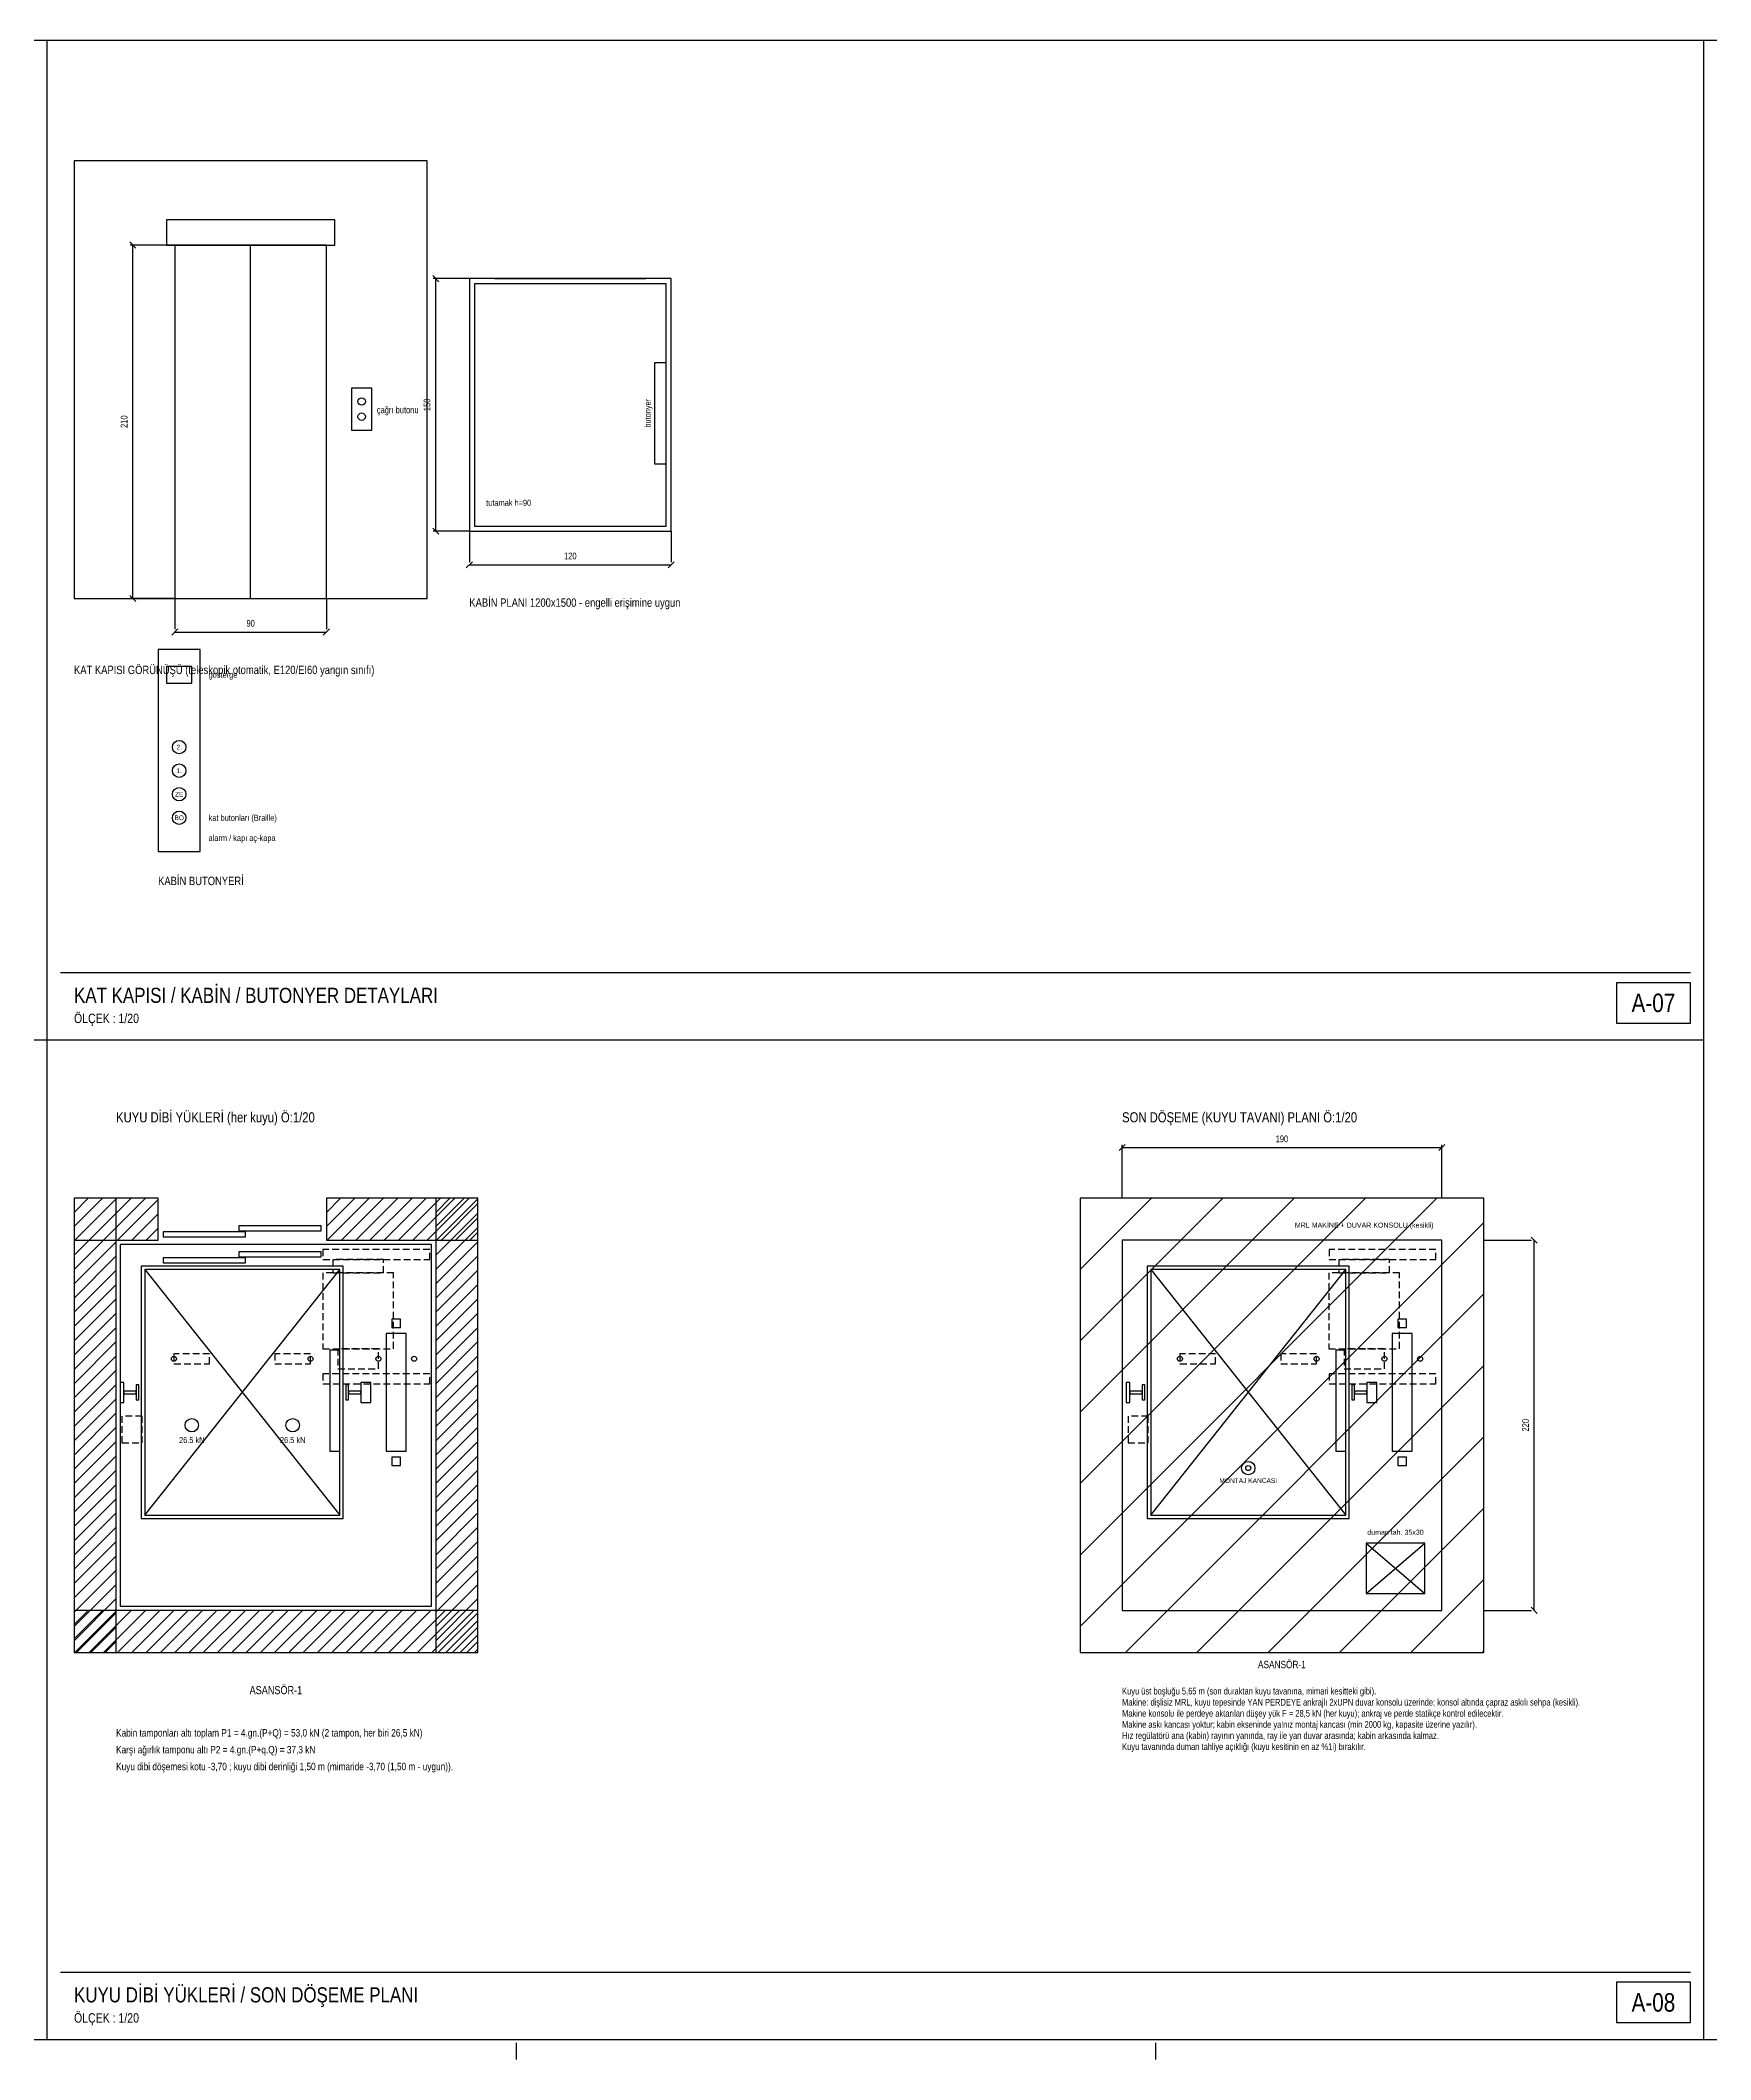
# Model space of a CAD drawing. Header units: centimetres. Extents: x 0 to 12847, y -30 to 2970.
# Drawn here: x 6042 to 8524, y -30 to 2970 of the extents above; entities that cross this region are included whole.
import ezdxf
from ezdxf.enums import TextEntityAlignment as Align

# ---------------------------------------------------------------- set-up
doc = ezdxf.new("R2010")
doc.units = ezdxf.units.CM
doc.linetypes.add('CENTER', pattern=[40, 25, -5, 5, -5])
doc.linetypes.add('DASHED', pattern=[15, 10, -5])
for name, color, linetype in [('SCOTT-ANTET', 4, 'CONTINUOUS'), ('SCOTT-BASLIK', 5, 'CONTINUOUS'), ('SCOTT-CERCEVE', 7, 'CONTINUOUS'), ('SCOTT-DUVAR', 7, 'CONTINUOUS'), ('SCOTT-EKSEN', 8, 'CENTER'), ('SCOTT-HALAT', 6, 'CONTINUOUS'), ('SCOTT-KA', 30, 'CONTINUOUS'), ('SCOTT-KABIN', 5, 'CONTINUOUS'), ('SCOTT-KAPI', 3, 'CONTINUOUS'), ('SCOTT-MOTOR', 6, 'CONTINUOUS'), ('SCOTT-MOTOR-GIZLI', 6, 'DASHED'), ('SCOTT-OLCU', 3, 'CONTINUOUS'), ('SCOTT-RAY', 1, 'CONTINUOUS'), ('SCOTT-SIVA', 8, 'CONTINUOUS'), ('SCOTT-TARAMA', 8, 'CONTINUOUS'), ('SCOTT-YAZI', 4, 'CONTINUOUS'), ('SCOTT-YUK', 1, 'CONTINUOUS')]:
    doc.layers.add(name, color=color, linetype=linetype)
doc.styles.get("Standard").update_dxf_attribs({"font": 'arial.ttf', "width": 0.8})

msp = doc.modelspace()

# ---------------------------------------------------------------- linework, layer by layer
at = {"layer": 'SCOTT-ANTET'}
for p, q in [((6072.3, 1585), (8494.4, 1585)), ((6072.3, 100), (8494.4, 100))]:
    msp.add_line(p, q, dxfattribs=at)
for points in [[(8384.4, 1510), (8494.4, 1510), (8494.4, 1570), (8384.4, 1570)], [(8384.4, 25), (8494.4, 25), (8494.4, 85), (8384.4, 85)]]:
    msp.add_lwpolyline(points, close=True, dxfattribs=at)
at = {"layer": 'SCOTT-CERCEVE'}
for p, q in [((6052.3, 0), (6052.3, 2970)), ((8514.4, 0), (8514.4, 2970)), ((4581.8, 1485), (6052.3, 1485)), ((6052.3, 1485), (8514.4, 1485))]:
    msp.add_line(p, q, dxfattribs=at)
for points in [[(0, 0), (12846.6, 0), (12846.6, 2970), (0, 2970)], [(100, 0), (12821.6, 0), (12821.6, 2970), (100, 2970)]]:
    msp.add_lwpolyline(points, close=True, dxfattribs=at)
at = {"layer": 'SCOTT-DUVAR'}
for points in [[(6092.3, 2141), (6617.3, 2141), (6617.3, 2791), (6092.3, 2791)], [(6092.3, 575), (6154.8, 575), (6154.8, 1250), (6092.3, 1250)], [(6092.3, 1187.5), (6217.3, 1187.5), (6217.3, 1250), (6092.3, 1250)], [(6467.3, 1187.5), (6692.3, 1187.5), (6692.3, 1250), (6467.3, 1250)], [(6629.8, 575), (6692.3, 575), (6692.3, 1250), (6629.8, 1250)], [(7587.3, 575), (8187.3, 575), (8187.3, 1250), (7587.3, 1250)], [(6092.3, 575), (6692.3, 575), (6692.3, 637.5), (6092.3, 637.5)]]:
    msp.add_lwpolyline(points, close=True, dxfattribs=at)
at = {"layer": 'SCOTT-EKSEN'}
for p, q in [((6750, -30), (6750, -5)), ((7700, -30), (7700, -5))]:
    msp.add_line(p, q, dxfattribs=at)
at = {"layer": 'SCOTT-HALAT'}
for centre in [(6240.8, 1011.2), (6443.8, 1011.2), (6544.6, 1011.2), (6597.6, 1011.2), (7735.8, 1011.2), (7938.8, 1011.2), (8039.6, 1011.2), (8092.6, 1011.2)]:
    msp.add_circle(centre, 3.75, dxfattribs=at)
at = {"layer": 'SCOTT-KA'}
for points in [[(6556.1, 873.8), (6586.1, 873.8), (6586.1, 1048.8), (6556.1, 1048.8)], [(8051.1, 873.8), (8081.1, 873.8), (8081.1, 1048.8), (8051.1, 1048.8)]]:
    msp.add_lwpolyline(points, close=True, dxfattribs=at)
at = {"layer": 'SCOTT-KABIN'}
for p, q in [((6687.3, 2466), (6687.3, 2466)), ((6197.3, 778.8), (6487.3, 1143.8)), ((6197.3, 1143.8), (6487.3, 778.8)), ((7692.3, 778.8), (7982.3, 1143.8)), ((7692.3, 1143.8), (7982.3, 778.8))]:
    msp.add_line(p, q, dxfattribs=at)
for points in [[(6679.8, 2241), (6979.8, 2241), (6979.8, 2616), (6679.8, 2616)], [(6687.3, 2248.5), (6972.3, 2248.5), (6972.3, 2608.5), (6687.3, 2608.5)], [(6954.8, 2341), (6972.3, 2341), (6972.3, 2491), (6954.8, 2491)], [(6217.3, 1765), (6279.8, 1765), (6279.8, 2065), (6217.3, 2065)], [(6229.8, 2015), (6267.3, 2015), (6267.3, 2040), (6229.8, 2040)], [(6192.3, 773.8), (6492.3, 773.8), (6492.3, 1148.8), (6192.3, 1148.8)], [(6197.3, 778.8), (6487.3, 778.8), (6487.3, 1143.8), (6197.3, 1143.8)], [(7687.3, 773.8), (7987.3, 773.8), (7987.3, 1148.8), (7687.3, 1148.8)], [(7692.3, 778.8), (7982.3, 778.8), (7982.3, 1143.8), (7692.3, 1143.8)], [(6472.3, 873.8), (6487.3, 873.8), (6487.3, 1023.8), (6472.3, 1023.8)], [(7967.3, 873.8), (7982.3, 873.8), (7982.3, 1023.8), (7967.3, 1023.8)]]:
    msp.add_lwpolyline(points, close=True, dxfattribs=at)
for centre in [(6248.6, 1920), (6248.6, 1885), (6248.6, 1850), (6248.6, 1815)]:
    msp.add_circle(centre, 10, dxfattribs=at)
at = {"layer": 'SCOTT-KAPI'}
for p, q in [((6354.8, 2141), (6354.8, 2666)), ((6717.3, 2616), (6942.3, 2616))]:
    msp.add_line(p, q, dxfattribs=at)
for points in [[(6229.8, 2666), (6479.8, 2666), (6479.8, 2703.5), (6229.8, 2703.5)], [(6242.3, 2141), (6467.3, 2141), (6467.3, 2666), (6242.3, 2666)], [(6504.8, 2391), (6534.8, 2391), (6534.8, 2453.5), (6504.8, 2453.5)], [(6224.8, 1192.5), (6347.3, 1192.5), (6347.3, 1200), (6224.8, 1200)], [(6337.3, 1201.2), (6459.8, 1201.2), (6459.8, 1208.8), (6337.3, 1208.8)], [(6337.3, 1162.5), (6459.8, 1162.5), (6459.8, 1170), (6337.3, 1170)], [(6224.8, 1153.8), (6347.3, 1153.8), (6347.3, 1161.2), (6224.8, 1161.2)]]:
    msp.add_lwpolyline(points, close=True, dxfattribs=at)
for centre in [(6519.8, 2433.5), (6519.8, 2411)]:
    msp.add_circle(centre, 5.5, dxfattribs=at)
at = {"layer": 'SCOTT-MOTOR'}
for p, q in [((8012.3, 662.5), (8099.8, 737.5)), ((8012.3, 737.5), (8099.8, 662.5))]:
    msp.add_line(p, q, dxfattribs=at)
msp.add_lwpolyline([(8012.3, 662.5), (8099.8, 662.5), (8099.8, 737.5), (8012.3, 737.5)], close=True, dxfattribs=at)
for radius in [10, 3.75]:
    msp.add_circle((7837.3, 848.8), radius, dxfattribs=at)
at = {"layer": 'SCOTT-MOTOR-GIZLI'}
for points in [[(6462.3, 1158.8), (6621.1, 1158.8), (6621.1, 1173.8), (6462.3, 1173.8)], [(7957.3, 1158.8), (8116.1, 1158.8), (8116.1, 1173.8), (7957.3, 1173.8)], [(6477.1, 1138.8), (6552.1, 1138.8), (6552.1, 1158.8), (6477.1, 1158.8)], [(7972.1, 1138.8), (8047.1, 1138.8), (8047.1, 1158.8), (7972.1, 1158.8)], [(6462.1, 1026.2), (6567.1, 1026.2), (6567.1, 1138.8), (6462.1, 1138.8)], [(7957.1, 1026.2), (8062.1, 1026.2), (8062.1, 1138.8), (7957.1, 1138.8)], [(6484.6, 996.2), (6544.6, 996.2), (6544.6, 1026.2), (6484.6, 1026.2)], [(7979.6, 996.2), (8039.6, 996.2), (8039.6, 1026.2), (7979.6, 1026.2)], [(6240.8, 1003.8), (6293.8, 1003.8), (6293.8, 1018.8), (6240.8, 1018.8)], [(6390.8, 1003.8), (6443.8, 1003.8), (6443.8, 1018.8), (6390.8, 1018.8)], [(7735.8, 1003.8), (7788.8, 1003.8), (7788.8, 1018.8), (7735.8, 1018.8)], [(7885.8, 1003.8), (7938.8, 1003.8), (7938.8, 1018.8), (7885.8, 1018.8)], [(6462.3, 973.8), (6621.1, 973.8), (6621.1, 988.8), (6462.3, 988.8)], [(7957.3, 973.8), (8116.1, 973.8), (8116.1, 988.8), (7957.3, 988.8)], [(6163.6, 886.2), (6193.6, 886.2), (6193.6, 926.2), (6163.6, 926.2)], [(7658.6, 886.2), (7688.6, 886.2), (7688.6, 926.2), (7658.6, 926.2)]]:
    msp.add_lwpolyline(points, close=True, dxfattribs=at)
at = {"layer": 'SCOTT-OLCU'}
for p, q in [((6184.3, 2661.5), (6175.3, 2670.5)), ((6242.3, 2666), (6175.8, 2666)), ((6179.8, 2141), (6179.8, 2666)), ((6634.3, 2611.5), (6625.3, 2620.5)), ((6679.8, 2616), (6625.8, 2616)), ((6629.8, 2241), (6629.8, 2616)), ((6634.3, 2236.5), (6625.3, 2245.5)), ((6679.8, 2241), (6625.8, 2241)), ((6679.8, 2241), (6679.8, 2195)), ((6979.8, 2241), (6979.8, 2195)), ((6675.3, 2186.5), (6684.3, 2195.5)), ((6679.8, 2191), (6979.8, 2191)), ((6975.3, 2186.5), (6984.3, 2195.5)), ((6184.3, 2136.5), (6175.3, 2145.5)), ((6242.3, 2141), (6175.8, 2141)), ((6242.3, 2141), (6242.3, 2095)), ((6467.3, 2141), (6467.3, 2095)), ((6237.8, 2086.5), (6246.8, 2095.5)), ((6242.3, 2091), (6467.3, 2091)), ((6462.8, 2086.5), (6471.8, 2095.5)), ((7645.3, 1320.5), (7654.3, 1329.5)), ((7649.8, 1250), (7649.8, 1329)), ((7649.8, 1325), (8124.8, 1325)), ((8120.3, 1320.5), (8129.3, 1329.5)), ((8124.8, 1250), (8124.8, 1329)), ((8187.3, 1187.5), (8258.3, 1187.5)), ((8266.8, 1183), (8257.8, 1192)), ((8262.3, 637.5), (8262.3, 1187.5)), ((8187.3, 637.5), (8258.3, 637.5)), ((8266.8, 633), (8257.8, 642))]:
    msp.add_line(p, q, dxfattribs=at)
at = {"layer": 'SCOTT-RAY'}
for points in [[(6564.8, 1057.5), (6577.3, 1057.5), (6577.3, 1070), (6564.8, 1070)], [(8059.8, 1057.5), (8072.3, 1057.5), (8072.3, 1070), (8059.8, 1070)], [(6161.1, 946.2), (6166.3, 946.2), (6166.3, 976.2), (6161.1, 976.2)], [(6166.3, 959.2), (6184.6, 959.2), (6184.6, 963.2), (6166.3, 963.2)], [(6184.6, 950.1), (6188.6, 950.1), (6188.6, 972.4), (6184.6, 972.4)], [(6496.1, 950.1), (6500.1, 950.1), (6500.1, 972.4), (6496.1, 972.4)], [(6500.1, 959.2), (6518.3, 959.2), (6518.3, 963.2), (6500.1, 963.2)], [(6518.3, 946.2), (6533.3, 946.2), (6533.3, 976.2), (6518.3, 976.2)], [(7656.1, 946.2), (7661.3, 946.2), (7661.3, 976.2), (7656.1, 976.2)], [(7661.3, 959.2), (7679.6, 959.2), (7679.6, 963.2), (7661.3, 963.2)], [(7679.6, 950.1), (7683.6, 950.1), (7683.6, 972.4), (7679.6, 972.4)], [(7991.1, 950.1), (7995.1, 950.1), (7995.1, 972.4), (7991.1, 972.4)], [(7995.1, 959.2), (8013.3, 959.2), (8013.3, 963.2), (7995.1, 963.2)], [(8013.3, 946.2), (8028.3, 946.2), (8028.3, 976.2), (8013.3, 976.2)], [(6564.8, 852.5), (6577.3, 852.5), (6577.3, 865), (6564.8, 865)], [(8059.8, 852.5), (8072.3, 852.5), (8072.3, 865), (8059.8, 865)]]:
    msp.add_lwpolyline(points, close=True, dxfattribs=at)
at = {"layer": 'SCOTT-SIVA'}
for points in [[(6161.1, 643.8), (6623.6, 643.8), (6623.6, 1181.2), (6161.1, 1181.2)], [(7649.8, 637.5), (8124.8, 637.5), (8124.8, 1187.5), (7649.8, 1187.5)]]:
    msp.add_lwpolyline(points, close=True, dxfattribs=at)
at = {"layer": 'SCOTT-TARAMA'}
for p, q in [((6092.3, 1228.8), (6113.5, 1250)), ((6092.3, 1207.6), (6134.7, 1250)), ((6092.3, 1228.8), (6113.5, 1250)), ((6092.3, 1207.6), (6134.7, 1250)), ((6092.3, 1186.4), (6154.8, 1248.9)), ((6093.5, 1187.5), (6156, 1250)), ((6114.7, 1187.5), (6177.2, 1250)), ((6135.9, 1187.5), (6198.4, 1250)), ((6157.1, 1187.5), (6217.3, 1247.7)), ((6467.3, 1228.8), (6488.5, 1250)), ((6467.3, 1207.6), (6509.7, 1250)), ((6468.5, 1187.5), (6531, 1250)), ((6489.7, 1187.5), (6552.2, 1250)), ((6510.9, 1187.5), (6573.4, 1250)), ((6532.1, 1187.5), (6594.6, 1250)), ((6553.3, 1187.5), (6615.8, 1250)), ((6574.5, 1187.5), (6637, 1250)), ((6595.7, 1187.5), (6658.2, 1250)), ((6616.9, 1187.5), (6679.4, 1250)), ((6629.8, 1228.8), (6651, 1250)), ((6629.8, 1207.6), (6672.2, 1250)), ((6629.8, 1186.4), (6692.3, 1248.9)), ((6638.2, 1187.5), (6692.3, 1241.7)), ((7587.3, 1143.9), (7693.4, 1250)), ((7587.3, 1037.9), (7799.4, 1250)), ((7587.3, 931.8), (7905.5, 1250)), ((7587.3, 825.7), (8011.6, 1250)), ((7587.3, 719.7), (8117.6, 1250)), ((6092.3, 1165.1), (6154.8, 1227.6)), ((6092.3, 1143.9), (6154.8, 1206.4)), ((6178.3, 1187.5), (6217.3, 1226.5)), ((6199.5, 1187.5), (6217.3, 1205.3)), ((6629.8, 1165.1), (6692.3, 1227.6)), ((6629.8, 1143.9), (6692.3, 1206.4)), ((6659.4, 1187.5), (6692.3, 1220.4)), ((7587.3, 613.6), (8187.3, 1213.6)), ((6092.3, 1122.7), (6154.8, 1185.2)), ((6629.8, 1122.7), (6692.3, 1185.2)), ((6680.6, 1187.5), (6692.3, 1199.2)), ((6092.3, 1101.5), (6154.8, 1164)), ((6092.3, 1080.3), (6154.8, 1142.8)), ((6629.8, 1101.5), (6692.3, 1164)), ((6629.8, 1080.3), (6692.3, 1142.8)), ((6092.3, 1059.1), (6154.8, 1121.6)), ((6629.8, 1059.1), (6692.3, 1121.6)), ((6092.3, 1037.9), (6154.8, 1100.4)), ((6629.8, 1037.9), (6692.3, 1100.4)), ((7654.8, 575), (8187.3, 1107.5)), ((6092.3, 1016.7), (6154.8, 1079.2)), ((6092.3, 995.4), (6154.8, 1057.9)), ((6629.8, 1016.7), (6692.3, 1079.2)), ((6629.8, 995.4), (6692.3, 1057.9)), ((6092.3, 974.2), (6154.8, 1036.7)), ((6629.8, 974.2), (6692.3, 1036.7)), ((6092.3, 953), (6154.8, 1015.5)), ((6092.3, 931.8), (6154.8, 994.3)), ((6629.8, 953), (6692.3, 1015.5)), ((6629.8, 931.8), (6692.3, 994.3)), ((7760.8, 575), (8187.3, 1001.5)), ((6092.3, 910.6), (6154.8, 973.1)), ((6629.8, 910.6), (6692.3, 973.1)), ((6092.3, 889.4), (6154.8, 951.9)), ((6092.3, 868.2), (6154.8, 930.7)), ((6629.8, 889.4), (6692.3, 951.9)), ((6629.8, 868.2), (6692.3, 930.7)), ((6092.3, 847), (6154.8, 909.5)), ((6629.8, 847), (6692.3, 909.5)), ((6092.3, 825.7), (6154.8, 888.2)), ((6629.8, 825.7), (6692.3, 888.2)), ((7866.9, 575), (8187.3, 895.4)), ((6092.3, 804.5), (6154.8, 867)), ((6092.3, 783.3), (6154.8, 845.8)), ((6629.8, 804.5), (6692.3, 867)), ((6629.8, 783.3), (6692.3, 845.8)), ((6092.3, 762.1), (6154.8, 824.6)), ((6629.8, 762.1), (6692.3, 824.6)), ((6092.3, 740.9), (6154.8, 803.4)), ((6092.3, 719.7), (6154.8, 782.2)), ((6629.8, 740.9), (6692.3, 803.4)), ((6629.8, 719.7), (6692.3, 782.2)), ((7973, 575), (8187.3, 789.4)), ((6092.3, 698.5), (6154.8, 761)), ((6629.8, 698.5), (6692.3, 761)), ((6092.3, 677.2), (6154.8, 739.7)), ((6629.8, 677.2), (6692.3, 739.7)), ((6092.3, 656), (6154.8, 718.5)), ((6092.3, 634.8), (6154.8, 697.3)), ((6629.8, 656), (6692.3, 718.5)), ((6629.8, 634.8), (6692.3, 697.3)), ((6092.3, 613.6), (6154.8, 676.1)), ((6629.8, 613.6), (6692.3, 676.1)), ((8079, 575), (8187.3, 683.3)), ((6092.3, 592.4), (6154.8, 654.9)), ((6092.3, 616.3), (6113.5, 637.5)), ((6092.3, 595.1), (6134.7, 637.5)), ((6093.5, 575), (6156, 637.5)), ((6096.1, 575), (6154.8, 633.7)), ((6114.7, 575), (6177.2, 637.5)), ((6135.9, 575), (6198.4, 637.5)), ((6157.1, 575), (6219.6, 637.5)), ((6178.3, 575), (6240.8, 637.5)), ((6199.5, 575), (6262, 637.5)), ((6220.7, 575), (6283.2, 637.5)), ((6241.9, 575), (6304.4, 637.5)), ((6263.2, 575), (6325.7, 637.5)), ((6284.4, 575), (6346.9, 637.5)), ((6305.6, 575), (6368.1, 637.5)), ((6326.8, 575), (6389.3, 637.5)), ((6348, 575), (6410.5, 637.5)), ((6369.2, 575), (6431.7, 637.5)), ((6390.4, 575), (6452.9, 637.5)), ((6411.7, 575), (6474.2, 637.5)), ((6432.9, 575), (6495.4, 637.5)), ((6454.1, 575), (6516.6, 637.5)), ((6475.3, 575), (6537.8, 637.5)), ((6496.5, 575), (6559, 637.5)), ((6517.7, 575), (6580.2, 637.5)), ((6538.9, 575), (6601.4, 637.5)), ((6560.1, 575), (6622.6, 637.5)), ((6581.4, 575), (6643.9, 637.5)), ((6602.6, 575), (6665.1, 637.5)), ((6623.8, 575), (6686.3, 637.5)), ((6629.8, 592.4), (6692.3, 654.9)), ((6633.6, 575), (6692.3, 633.7)), ((6117.3, 575), (6154.8, 612.5)), ((6645, 575), (6692.3, 622.3)), ((6654.8, 575), (6692.3, 612.5)), ((6666.2, 575), (6692.3, 601.1)), ((6138.6, 575), (6154.8, 591.3)), ((6676.1, 575), (6692.3, 591.3)), ((6687.4, 575), (6692.3, 579.9)), ((8185.1, 575), (8187.3, 577.2))]:
    msp.add_line(p, q, dxfattribs=at)
at = {"layer": 'SCOTT-YUK'}
for centre in [(6267.3, 912.5), (6417.3, 912.5)]:
    msp.add_circle(centre, 10, dxfattribs=at)

# ---------------------------------------------------------------- texts
at = {"layer": 'SCOTT-ANTET', "width": 0.8}
for s, p in [('A-07', (8439.4, 1540)), ('A-08', (8439.4, 55))]:
    msp.add_text(s, height=27.5, dxfattribs=at).set_placement(p, align=Align.MIDDLE_CENTER)
for p in [(6092.3, 1510), (6092.3, 25)]:
    msp.add_text('ÖLÇEK : 1/20', height=14, dxfattribs=at).set_placement(p)
at = {"layer": 'SCOTT-BASLIK', "width": 0.8}
for s, height, p in [('KABİN PLANI 1200x1500 - engelli erişimine uygun', 12.5, (6679.8, 2128.5)), ('KAT KAPISI GÖRÜNÜŞÜ (teleskopik otomatik, E120/EI60 yangın sınıfı)', 12.5, (6092.3, 2028.5)), ('KABİN BUTONYERİ', 12.5, (6217.3, 1715)), ('KAT KAPISI / KABİN / BUTONYER DETAYLARI', 22.5, (6092.3, 1540)), ('KUYU DİBİ YÜKLERİ (her kuyu) Ö:1/20', 15, (6154.8, 1362.5)), ('SON DÖŞEME (KUYU TAVANI) PLANI Ö:1/20', 15, (7649.8, 1362.5)), ('KUYU DİBİ YÜKLERİ / SON DÖŞEME PLANI', 22.5, (6092.3, 55))]:
    msp.add_text(s, height=height, dxfattribs=at).set_placement(p)
for height, p in [(11, (7887.3, 562.5)), (12.1, (6392.3, 525))]:
    msp.add_text('ASANSÖR-1', height=height, dxfattribs=at).set_placement(p, align=Align.TOP_CENTER)
at = {"layer": 'SCOTT-MOTOR', "width": 0.8}
for s, p in [('MRL MAKİNE + DUVAR KONSOLU (kesikli)', (8009.6, 1203.8)), ('duman tah. 35x30', (8056.1, 747.5))]:
    msp.add_text(s, height=7.5, dxfattribs=at).set_placement(p, align=Align.BOTTOM_CENTER)
msp.add_text('MONTAJ KANCASI', height=7, dxfattribs=at).set_placement((7837.3, 833.8), align=Align.TOP_CENTER)
at = {"layer": 'SCOTT-OLCU', "width": 0.8}
for s, p in [('150', (6624.8, 2428.5)), ('210', (6174.8, 2403.5)), ('220', (8257.3, 912.5))]:
    msp.add_text(s, height=10, rotation=90, dxfattribs=at).set_placement(p, align=Align.BOTTOM_CENTER)
for s, p in [('120', (6829.8, 2196)), ('90', (6354.8, 2096)), ('190', (7887.3, 1330))]:
    msp.add_text(s, height=10, dxfattribs=at).set_placement(p, align=Align.BOTTOM_CENTER)
at = {"layer": 'SCOTT-YAZI', "width": 0.8}
msp.add_text('butonyer', height=9, rotation=90, dxfattribs=at).set_placement((6944.8, 2416), align=Align.MIDDLE_CENTER)
for s, height, p in [('çağrı butonu', 10, (6542.3, 2421)), ('gösterge', 9, (6292.3, 2027.5)), ('kat butonları (Braille)', 9, (6292.3, 1815)), ('alarm / kapı aç-kapa', 9, (6292.3, 1785))]:
    msp.add_text(s, height=height, dxfattribs=at).set_placement(p, align=Align.MIDDLE_LEFT)
for s, height, p in [('tutamak h=90', 9, (6704.8, 2278.5)), ('Kuyu üst boşluğu 5,65 m (son duraktan kuyu tavanına, mimari kesitteki gibi).', 10, (7649.8, 512.5)), ('Makine: dişlisiz MRL, kuyu tepesinde YAN PERDEYE ankrajlı 2xUPN duvar konsolu üzerinde; konsol altında çapraz askılı sehpa (kesikli).', 10, (7649.8, 496)), ('Makine konsolu ile perdeye aktarılan düşey yük F = 28,5 kN (her kuyu); ankraj ve perde statikçe kontrol edilecektir.', 10, (7649.8, 479.5)), ('Kabin tamponları altı toplam P1 = 4.gn.(P+Q) = 53,0 kN (2 tampon, her biri 26,5 kN)', 11, (6154.8, 450)), ('Makine askı kancası yoktur; kabin ekseninde yalnız montaj kancası (min 2000 kg, kapasite üzerine yazılır).', 10, (7649.8, 463)), ('Hız regülatörü ana (kabin) rayının yanında, ray ile yan duvar arasında; kabin arkasında kalmaz.', 10, (7649.8, 446.5)), ('Karşı ağırlık tamponu altı P2 = 4.gn.(P+q.Q) = 37,3 kN', 11, (6154.8, 425)), ('Kuyu tavanında duman tahliye açıklığı (kuyu kesitinin en az %1i) bırakılır.', 10, (7649.8, 430)), ('Kuyu dibi döşemesi kotu -3,70 ; kuyu dibi derinliği 1,50 m (mimaride -3,70 (1,50 m - uygun)).', 11, (6154.8, 400))]:
    msp.add_text(s, height=height, dxfattribs=at).set_placement(p)
for s, p in [('2.', (6248.6, 1920)), ('1.', (6248.6, 1885)), ('ZE', (6248.6, 1850)), ('BO', (6248.6, 1815))]:
    msp.add_text(s, height=7, dxfattribs=at).set_placement(p, align=Align.MIDDLE_CENTER)
at = {"layer": 'SCOTT-YUK', "width": 0.8}
for p in [(6267.3, 895), (6417.3, 895)]:
    msp.add_text('26.5 kN', height=9, dxfattribs=at).set_placement(p, align=Align.TOP_CENTER)

doc.saveas('drawing.dxf')
